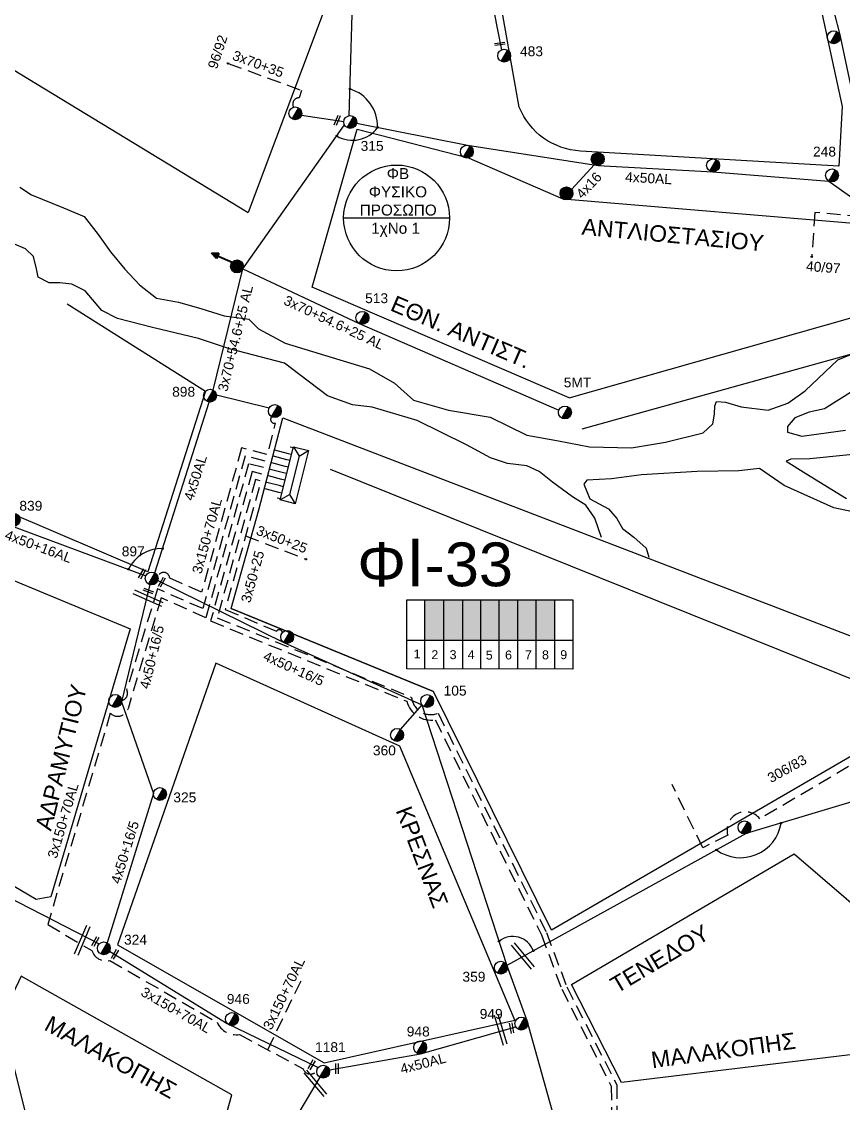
# Model space of a CAD drawing. Header units: millimetres. Extents: x 1421 to 7616, y 908 to 2861.
# Drawn here: x 7255.4 to 7405.4, y 1951.9 to 2149.4 of the extents above; entities that cross this region are included whole.
import ezdxf
from ezdxf.enums import TextEntityAlignment as Align

# ---------------------------------------------------------------- set-up
doc = ezdxf.new("R2010")
doc.units = ezdxf.units.MM
doc.linetypes.add('DASHED', pattern=[19.05, 12.7, -6.35])
for name, color, linetype, lineweight in [('2x13', 7, 'Continuous', 30), ('3x150+70', 7, 'Continuous', 30), ('3x50+25', 7, 'Continuous', 30), ('3x70+35', 7, 'Continuous', 30), ('4x16', 7, 'Continuous', 30), ('4x50+16_5', 7, 'Continuous', 30), ('Άγνωστα', 7, 'Continuous', 30), ('Γυμνά εναέρια ΧΤ (3Φ) 4x50AL', 7, 'Continuous', 30), ('Γυμνά εναέρια ΧΤ και ΦΟΠ (3Φ)   4x50+16AL', 7, 'Continuous', 30), ('Καλώδια ΧΤ   3x150+70AL', 7, 'DASHED', 30), ('Καλώδια ΧΤ   3x150AL+50CU', 7, 'DASHED', 30), ('Συνεστραμμένα ΧΤ   3x70+54.6+25 AL', 7, 'SYN_LINE', 30)]:
    doc.layers.add(name, color=color, linetype=linetype, lineweight=lineweight)
for name, color, linetype in [('Pillar OTE', 7, 'Continuous'), ('TEXT ΚΑΛΩΔΙΩΝ', 7, 'Continuous'), ('ΑΓΝΩΣΤΟ ΕΝΑΕΡΙΟ ΚΑΛΩΔΙΟ', 7, 'Continuous'), ('ΑΓΝΩΣΤΟ ΥΠΟΓΕΙΟ ΚΑΛΩΔΙΟ', 7, 'DASHED'), ('Επίτονοι', 7, 'Continuous'), ('Μηχανική τομή', 7, 'Continuous'), ('Στύλος Ξύλινος', 7, 'Continuous'), ('Στύλος Ξύλινος @ 1', 7, 'Continuous'), ('Στύλος ΦΜ', 7, 'Continuous'), ('Στύλος ΦΜ @ 1', 7, 'Continuous'), ('Συνδέσεις', 7, 'Continuous'), ('Τομή', 7, 'Continuous'), ('Υποσταθμός πόλεως', 7, 'Continuous'), ('Υπόβαθρο ΔΕΗ', 7, 'Continuous')]:
    doc.layers.add(name, color=color, linetype=linetype)
doc.styles.add('arial', font='ARIAL.TTF')
doc.styles.get("Standard").update_dxf_attribs({"font": 'ARIAL.TTF', "height": 1.8})
doc.linetypes.add('PRANES_1r', pattern='A,0.5,[137,SPECLINE.shx,S=1,R=180,X=0,Y=0],0.5', length=1)
doc.linetypes.add('SYN_LINE', pattern='A,0.5,-0.0001,["/\\/\\/\\/",Standard,S=0.1,R=0,X=0,Y=-0.05],-0.25', length=0.7501)

# ---------------------------------------------------------------- blocks, each defined once
blk = doc.blocks.new('ΥΠΑΡΧΩΝ ΤΣΙΜΕΝΤΕΝΙΟΣ ΣΤΥΛΟΣ')
at = {"layer": 'Στύλος ΦΜ'}
blk.add_hatch(color=7, dxfattribs=at).paths.add_polyline_path([(-1.29, -2.28, 0.574793), (2.62, 0, 0.268822), (1.3, 2.27)])
at = {"layer": 'Στύλος ΦΜ', "color": 7}
blk.add_line((-1.29, -2.28), (1.3, 2.27), dxfattribs=at)
blk.add_circle((0, 0), 2.62, dxfattribs=at)
at = {"layer": 'Στύλος ΦΜ', "flags": 4}
for tag, p in [('ΑΡΙΘΜΟΣ', (-4.68, 8.05)), ('ΤΥΠΟΣ', (-4.91, 3.03))]:
    blk.add_attdef(tag, p, '', height=4, dxfattribs=at)
blk = doc.blocks.new('ΥΠΑΡΧΩΝ ΞΥΛΙΝΟΣ ΣΤΥΛΟΣ')
at = {"layer": 'Στύλος Ξύλινος'}
h = blk.add_hatch(color=7, dxfattribs=at)
h.paths.add_polyline_path([(-2.62, 0, 0.270008), (-1.29, -2.28), (1.3, 2.27, 0.576266)])
h.paths.add_polyline_path([(-1.29, -2.28, 0.574793), (2.62, 0, 0.268822), (1.3, 2.27)])
at = {"layer": 'Στύλος Ξύλινος', "color": 7}
blk.add_line((-1.29, -2.28), (1.3, 2.27), dxfattribs=at)
blk.add_circle((0, 0), 2.62, dxfattribs=at)
at = {"layer": 'Στύλος Ξύλινος', "color": 1, "flags": 4}
for tag, p in [('ΑΡΙΘΜΟΣ', (-4.91, 8.6)), ('ΤΥΠΟΣ', (-4.85, 3.39))]:
    blk.add_attdef(tag, p, '', height=4, dxfattribs=at)
blk = doc.blocks.new('ΕΠΙΤΟΝΟΣ')
at = {"layer": 'Επίτονοι', "lineweight": 40, "ltscale": 40}
blk.add_hatch(color=256, dxfattribs=at).paths.add_polyline_path([(-1.13, 6.47), (0, 9.1), (1.13, 6.47)])
for p, q in [((-1.13, 6.47), (0, 9.1)), ((0, 9.1), (1.13, 6.47)), ((1.13, 6.47), (-1.13, 6.47)), ((-1.13, 6.47), (0, 6.47)), ((0, 6.47), (0, 0))]:
    blk.add_line(p, q, dxfattribs=at)
blk = doc.blocks.new('ΥΠΟΣΤΑΘΜΟΣ ΠΟΛΕΩΣ 9 ΑΝΑΧΩΡΗΣΕΩΝ')
at = {"layer": 'Υποσταθμός πόλεως', "ltscale": 40}
for p, q in [((-9.63, -2.82), (-9.63, -4)), ((-7.12, -2.82), (-7.12, -4)), ((-4.84, -2.82), (-4.84, -4)), ((-2.36, -2.82), (-2.36, -4)), ((0.09, -2.82), (0.09, -4)), ((2.55, -2.82), (2.55, -4)), ((5.02, -2.82), (5.02, -4)), ((7.48, -2.82), (7.48, -4)), ((9.61, -2.82), (9.61, -4))]:
    blk.add_line(p, q, dxfattribs=at)
blk.add_lwpolyline([(-10.02, 2.82), (10.02, 2.82), (10.02, -2.82), (-10.02, -2.82)], close=True, dxfattribs=at)
for points in [[(-7.21, 0), (-10.02, 2.82)], [(-10.02, -2.82), (-7.21, 0)], [(-7.21, 0), (7.21, 0)], [(7.21, 0), (10.02, 2.82)], [(10.02, -2.82), (7.21, 0)]]:
    blk.add_lwpolyline(points, dxfattribs=at)
at = {"layer": 'Υποσταθμός πόλεως', "linetype": 'SYN_LINE', "ltscale": 40, "flags": 1}
for tag, p in [('ΜΕΤΑΣΧΗΜΑΤΙΣΜΟΣ', (10.79, 1.71)), ('ΙΣΧΥΣ', (10.77, -1.08)), ('ΑΡΙΘΜΟΣ', (10.89, -3.8))]:
    blk.add_attdef(tag, p, '', height=1.8, dxfattribs=at)
blk = doc.blocks.new('_ΣΥΝΔΕΣΗ')
at = {"layer": 'Συνδέσεις', "linetype": 'SYN_LINE', "ltscale": 40}
blk.add_hatch(color=256, dxfattribs=at).paths.add_polyline_path([(0.5, -0.01, 1), (-0.5, -0.01, 1)])
at = {"layer": 'Συνδέσεις'}
blk.add_circle((0, -0.01), 0.5, dxfattribs=at)
blk = doc.blocks.new('ΤΟΜΗ')
at = {"layer": 'Τομή', "ltscale": 40}
for p, q in [((11.33, -0.65), (-11.4, -0.65)), ((11.33, -3.42), (-11.4, -3.42))]:
    blk.add_line(p, q, dxfattribs=at)
blk = doc.blocks.new('ΜΗΧΑΝΙΚΗ ΤΟΜΗ')
at = {"layer": 'Μηχανική τομή', "ltscale": 40}
for p, q in [((-3.79, 1.21), (3.79, 1.21)), ((3.79, -0.34), (-3.79, -0.34))]:
    blk.add_line(p, q, dxfattribs=at)

msp = doc.modelspace()

# ---------------------------------------------------------------- hatches: boundary and pattern name
at = {"layer": 'Καλώδια ΧΤ   3x150AL+50CU', "linetype": 'DASHED', "lineweight": -3, "ltscale": 0.2}
h = msp.add_hatch(color=133, dxfattribs=at)
h.dxf.hatch_style = 1
h.paths.add_polyline_path([(7332.46, 2043.88), (7329.02, 2043.88), (7329.02, 2036.52), (7332.46, 2036.52)])
h = msp.add_hatch(color=2, dxfattribs=at)
h.dxf.hatch_style = 1
h.paths.add_polyline_path([(7332.46, 2036.52), (7335.9, 2036.51), (7335.9, 2043.88), (7332.46, 2043.88)])
h = msp.add_hatch(color=30, dxfattribs=at)
h.dxf.hatch_style = 1
h.paths.add_polyline_path([(7339.2, 2043.88), (7335.9, 2043.88), (7335.9, 2036.51), (7339.2, 2036.51)])
h = msp.add_hatch(color=173, dxfattribs=at)
h.dxf.hatch_style = 1
h.paths.add_polyline_path([(7339.2, 2036.51), (7342.58, 2036.51), (7342.58, 2043.88), (7339.2, 2043.88)])
h = msp.add_hatch(color=6, dxfattribs=at)
h.dxf.hatch_style = 1
h.paths.add_polyline_path([(7342.58, 2036.51), (7345.98, 2036.5), (7345.98, 2043.88), (7342.58, 2043.88)])
h = msp.add_hatch(color=5, dxfattribs=at)
h.dxf.hatch_style = 1
h.paths.add_polyline_path([(7349.32, 2036.5), (7349.32, 2043.88), (7345.98, 2043.88), (7345.98, 2036.5)])
h = msp.add_hatch(color=27, dxfattribs=at)
h.dxf.hatch_style = 1
h.paths.add_polyline_path([(7352.7, 2043.88), (7349.32, 2043.88), (7349.32, 2036.5), (7352.7, 2036.5)])

# ---------------------------------------------------------------- linework, layer by layer
at = {"lineweight": -3, "ltscale": 0.2}
msp.add_line((7314.18, 2113.59), (7333.51, 2113.59), dxfattribs=at)
msp.add_circle((7323.84, 2113.59), 9.67, dxfattribs=at)
at = {"layer": '2x13', "color": 133, "lineweight": -3, "ltscale": 0.1}
msp.add_lwpolyline([(7338.92, 2164.86), (7342.99, 2144.29)], dxfattribs=at)
at = {"layer": '3x150+70', "color": 27, "linetype": 'DASHED', "lineweight": -3, "ltscale": 0.2}
msp.add_lwpolyline([(7379.76, 1998.59), (7374.12, 2010.13)], dxfattribs=at)
at = {"layer": '3x50+25', "color": 6, "linetype": 'DASHED', "lineweight": -3, "ltscale": 0.2}
msp.add_lwpolyline([(7302.31, 2063.47), (7298.73, 2064.4), (7292.55, 2042.11), (7301.92, 2038.12, -0.777636), (7302.97, 2037.88, 3.870611)], format="xyb", dxfattribs=at)
msp.add_lwpolyline([(7296.28, 2055.56), (7307.27, 2051.29)], dxfattribs=at)
at = {"layer": '3x70+35', "color": 133, "linetype": 'DASHED', "lineweight": -3, "ltscale": 0.2}
msp.add_lwpolyline([(7293.08, 2141.82), (7306.49, 2136.89), (7306.05, 2135.53, 0.582978), (7305.03, 2133.82, -1.980259)], format="xyb", dxfattribs=at)
at = {"layer": '4x16', "color": 133, "lineweight": -3, "ltscale": 0.1}
msp.add_lwpolyline([(7359.98, 2123.33), (7355.76, 2118.81)], dxfattribs=at)
at = {"layer": '4x50+16_5', "color": 30, "lineweight": -3, "ltscale": 0.1}
for points in [[(7278.8, 2046.64), (7273.64, 2025.26), (7279.46, 2008.5), (7270.98, 1981.26)], [(7271.44, 1979.71), (7292.93, 1966.5), (7309.52, 1958.47)]]:
    msp.add_lwpolyline(points, dxfattribs=at)
at = {"layer": '4x50+16_5', "color": 6, "lineweight": -3, "ltscale": 0.1}
msp.add_lwpolyline([(7280.24, 2047.42), (7303.27, 2036.07), (7328.46, 2024.72), (7343.97, 1977.12), (7347.64, 1967.04), (7354.11, 1943.78)], dxfattribs=at)
at = {"layer": 'Pillar OTE', "lineweight": -3, "ltscale": 40}
for points in [[(7325.69, 2031.24), (7325.69, 2043.88), (7356.02, 2043.88), (7356.02, 2031.21), (7325.69, 2031.24)], [(7329.02, 2031.24), (7329.02, 2043.88)], [(7332.46, 2031.24), (7332.46, 2043.88)], [(7335.9, 2031.23), (7335.9, 2043.88)], [(7339.2, 2031.23), (7339.2, 2043.88)], [(7342.58, 2031.23), (7342.58, 2043.88)], [(7345.98, 2031.22), (7345.98, 2043.88)], [(7349.32, 2031.22), (7349.32, 2043.88)], [(7352.7, 2031.22), (7352.7, 2043.88)], [(7325.69, 2036.52), (7356.02, 2036.49)]]:
    msp.add_lwpolyline(points, dxfattribs=at)
at = {"layer": 'ΑΓΝΩΣΤΟ ΕΝΑΕΡΙΟ ΚΑΛΩΔΙΟ', "color": 151, "lineweight": -3, "ltscale": 0.1}
for points in [[(7400.61, 2163.18), (7404.73, 2147.03), (7411.66, 2114.57)], [(7417.12, 2010.03), (7387.63, 2001.18), (7343.97, 1977.12)]]:
    msp.add_lwpolyline(points, dxfattribs=at)
at = {"layer": 'ΑΓΝΩΣΤΟ ΕΝΑΕΡΙΟ ΚΑΛΩΔΙΟ', "color": 133, "lineweight": -3, "ltscale": 0.1}
msp.add_lwpolyline([(7290.94, 2081.31), (7300.58, 2078.93)], dxfattribs=at)
at = {"layer": 'ΑΓΝΩΣΤΟ ΕΝΑΕΡΙΟ ΚΑΛΩΔΙΟ', "color": 27, "lineweight": -3, "ltscale": 0.1}
msp.add_lwpolyline([(7328.46, 2024.72), (7324.51, 2020.22)], dxfattribs=at)
at = {"layer": 'ΑΓΝΩΣΤΟ ΥΠΟΓΕΙΟ ΚΑΛΩΔΙΟ', "color": 173, "lineweight": -3, "ltscale": 0.2}
msp.add_lwpolyline([(7420.12, 2113.7), (7415.43, 2114.02, -0.750532), (7408.68, 2113.78), (7400.21, 2114.61), (7399.62, 2106.51)], format="xyb", dxfattribs=at)
at = {"layer": 'Γυμνά εναέρια ΧΤ (3Φ) 4x50AL', "color": 133, "lineweight": -3, "ltscale": 0.1}
msp.add_lwpolyline([(7316.52, 2130.9), (7336.75, 2126.86), (7360.64, 2123.18), (7381.59, 2122.02), (7402.75, 2120.34), (7411.15, 2114.36)], dxfattribs=at)
at = {"layer": 'Γυμνά εναέρια ΧΤ (3Φ) 4x50AL', "color": 173, "lineweight": -3, "ltscale": 0.1}
msp.add_lwpolyline([(7279.7, 2048.79), (7289.6, 2079.97)], dxfattribs=at)
at = {"layer": 'Γυμνά εναέρια ΧΤ (3Φ) 4x50AL', "color": 30, "lineweight": -3, "ltscale": 0.1}
msp.add_lwpolyline([(7311.56, 1958.03), (7328.22, 1960.96), (7345.58, 1965.91)], dxfattribs=at)
at = {"layer": 'Γυμνά εναέρια ΧΤ και ΦΟΠ (3Φ)   4x50+16AL', "color": 133, "lineweight": -3, "ltscale": 0.1}
msp.add_lwpolyline([(7306.46, 2132.34), (7314.19, 2131.23)], dxfattribs=at)
at = {"layer": 'Γυμνά εναέρια ΧΤ και ΦΟΠ (3Φ)   4x50+16AL', "color": 173, "lineweight": -3, "ltscale": 0.1}
msp.add_lwpolyline([(7224.97, 2060.43), (7253.33, 2057.46), (7278.05, 2048.27)], dxfattribs=at)
at = {"layer": 'Γυμνά εναέρια ΧΤ και ΦΟΠ (3Φ)   4x50+16AL', "color": 151, "lineweight": -3, "ltscale": 0.1}
msp.add_lwpolyline([(7215.82, 2012.13), (7244.28, 1994.01), (7269.53, 1981.05)], dxfattribs=at)
at = {"layer": 'Καλώδια ΧΤ   3x150+70AL', "color": 133, "lineweight": -3, "ltscale": 0.2}
msp.add_lwpolyline([(7304.09, 2070.55), (7300.58, 2071.46), (7301.74, 2076.12, -0.742435), (7301.01, 2077.3)], format="xyb", dxfattribs=at)
at = {"layer": 'Καλώδια ΧΤ   3x150+70AL', "color": 30, "lineweight": -3, "ltscale": 0.2}
msp.add_lwpolyline([(7303.51, 2068.24), (7296.18, 2070.15), (7288.44, 2042.28), (7280.18, 2045.86), (7274.55, 2027.43, -0.51431), (7273.65, 2025.51, -7.586281)], format="xyb", dxfattribs=at)
at = {"layer": 'Καλώδια ΧΤ   3x150+70AL', "color": 173, "lineweight": -3, "ltscale": 0.2}
msp.add_lwpolyline([(7303.81, 2069.44), (7295.54, 2071.6), (7288.23, 2045.24), (7282.41, 2047.86, 0.825495), (7280.24, 2048.1, -23.135344)], format="xyb", dxfattribs=at)
at = {"layer": 'Καλώδια ΧΤ   3x150+70AL', "color": 2, "lineweight": -3, "ltscale": 0.2}
msp.add_lwpolyline([(7303.21, 2067.05), (7296.82, 2068.72), (7289.01, 2040.58), (7280.88, 2044.23), (7274.8, 2023.98, -0.569903), (7271.57, 2023.18), (7260.14, 1984.6), (7268.2, 1979.82, 0.38534), (7271.47, 1978.01), (7291.07, 1966.73, 0.340651), (7295.16, 1964.51), (7306.76, 1958.24, 0.604324), (7309.26, 1957.86, 6.690849)], format="xyb", dxfattribs=at)
at = {"layer": 'Καλώδια ΧΤ   3x150+70AL', "color": 5, "lineweight": -3, "ltscale": 0.2}
msp.add_lwpolyline([(7302.91, 2065.86), (7297.46, 2067.28), (7289.89, 2040.01), (7325.69, 2025.34, 0.39314), (7330.89, 2021.98), (7350.27, 1982.73), (7353.98, 1972.78), (7363.03, 1955.05), (7363.08, 1944.13), (7357.23, 1943.37, 0.510343), (7355.49, 1943.64)], format="xyb", dxfattribs=at)
at = {"layer": 'Καλώδια ΧΤ   3x150+70AL', "color": 27, "lineweight": -3, "ltscale": 0.2}
msp.add_lwpolyline([(7302.61, 2064.66), (7298.09, 2065.84), (7291.09, 2040.6), (7326.57, 2026.06, 0.495827), (7331.42, 2023.17), (7351.19, 1983.13), (7354.9, 1973.18), (7364.03, 1955.3), (7364.08, 1944.14), (7381.24, 1946.15), (7383.75, 1941.78, -0.833587), (7384.18, 1940.52)], format="xyb", dxfattribs=at)
at = {"layer": 'Καλώδια ΧΤ   3x150+70AL', "color": 2, "lineweight": -3, "ltscale": 0.2}
msp.add_lwpolyline([(7300.3, 1961.73), (7306.47, 1974.46)], dxfattribs=at)
at = {"layer": 'Καλώδια ΧΤ   3x150AL+50CU', "color": 27, "lineweight": -3, "ltscale": 0.2}
msp.add_lwpolyline([(7435.54, 1995.32, -0.603485), (7434.56, 1995.82), (7420.35, 1992.58), (7417.72, 2007.51, -0.003839), (7416.85, 2012.69), (7416.21, 2019.24), (7390.15, 2003.87, 0.819622), (7384.28, 2000.91), (7379.76, 1998.59)], format="xyb", dxfattribs=at)
at = {"layer": 'Συνεστραμμένα ΧΤ   3x70+54.6+25 AL', "color": 133, "linetype": 'SYN_LINE', "lineweight": -3, "ltscale": 15}
for points in [[(7315.16, 2132.27), (7315.98, 2159.05), (7322.41, 2178.48)], [(7290.36, 2082.16), (7295.79, 2104.29), (7314.32, 2130.58)], [(7295.79, 2104.29), (7317.01, 2094.34), (7353.48, 2078.52)]]:
    msp.add_lwpolyline(points, dxfattribs=at)
at = {"layer": 'Συνεστραμμένα ΧΤ   3x70+54.6+25 AL', "color": 2, "lineweight": -3, "ltscale": 15}
msp.add_lwpolyline([(7309.85, 1956.69), (7303.3, 1945.73), (7298.73, 1931.7), (7294.76, 1917.44)], dxfattribs=at)
at = {"layer": 'Υπόβαθρο ΔΕΗ', "lineweight": -3, "ltscale": 0.1}
for points in [[(7326.66, 2194.35), (7299.15, 2204.02), (7289.14, 2177.51), (7271.18, 2183.93), (7215.53, 2204.64), (7168.79, 2221.33), (7153.21, 2177.31), (7166.61, 2171.48), (7200.25, 2173.35), (7296.75, 2114.57)], [(7326.66, 2194.35), (7296.75, 2114.57)], [(7355.33, 2080.77), (7308.4, 2100.97), (7316.64, 2129.82), (7336.74, 2124.61)], [(7355.33, 2080.77), (7411.09, 2096.55), (7410.91, 2112.3), (7354.26, 2117.04), (7336.74, 2124.61)], [(7263.69, 2097.94), (7288.92, 2081.98), (7278.42, 2049), (7226.71, 2071.07)], [(7298.7, 2060.28), (7303.08, 2077.08), (7414.92, 2034.15), (7412.35, 2090.22), (7357.66, 2075.02)], [(7311.73, 2067.7), (7415.66, 2025.93), (7415.66, 2020.45), (7352.09, 1983.57), (7330.58, 2027.12), (7293.63, 2042.26), (7298.7, 2060.28)], [(7293.63, 2042.26), (7330.58, 2027.12)]]:
    msp.add_lwpolyline(points, dxfattribs=at)
msp.add_lwpolyline([(7404.55, 2123.04), (7357.41, 2125.8, -0.289115), (7346.23, 2133.8), (7342.27, 2156.15), (7398.79, 2163.4), (7405.19, 2133.93), (7404.55, 2123.04)], format="xyb", dxfattribs=at)
at = {"layer": 'Υπόβαθρο ΔΕΗ', "linetype": 'PRANES_1r', "lineweight": -3, "ltscale": 0.5}
for points in [[(7255.08, 2119.19), (7257.2, 2117.83), (7263.05, 2115.46), (7266.78, 2113.85), (7269.36, 2110.6), (7271.62, 2107.4), (7274.2, 2104.25), (7276.87, 2101.36), (7280.03, 2098.95), (7284, 2098.22), (7288.1, 2097.07), (7292.36, 2095.7), (7296.88, 2095.12), (7298.61, 2093.34), (7303.49, 2090.71), (7312.06, 2088.09), (7318.87, 2086.07), (7323.44, 2083.45), (7326.91, 2080.35), (7333.32, 2078.51), (7340.93, 2077.25), (7347.61, 2073.95), (7353.41, 2072.93), (7359.03, 2071.78), (7366.75, 2071.62), (7372.95, 2072.67), (7379.78, 2074.34), (7381.56, 2075.99), (7381.89, 2077.77), (7381.96, 2079.29), (7382.22, 2080.08), (7383.88, 2079.95), (7386.72, 2079.09), (7391.68, 2078.5), (7395.25, 2079.75), (7398.45, 2082.01), (7404.36, 2087.66), (7409.86, 2089.96)], [(7361.22, 2055.27), (7360.05, 2058.78), (7358.41, 2061.15), (7355.94, 2062.69), (7352.28, 2065.36), (7349.84, 2067.28), (7347.63, 2068.36), (7344.06, 2068.75), (7340.99, 2069.79), (7336.61, 2072.18), (7327.62, 2076.59), (7319.35, 2079.04), (7315.8, 2079.49), (7311.24, 2081.14), (7306.19, 2084.94), (7303.38, 2087.09), (7293.31, 2089.72), (7287.64, 2091.6), (7279.26, 2093.62), (7272.9, 2095.26), (7270, 2096.7), (7266.98, 2100.29), (7264.55, 2101.5), (7262.38, 2101.77), (7260.38, 2101.72), (7258.38, 2102.77), (7258.1, 2104.33), (7257.55, 2106.55), (7256.1, 2107.94), (7253.65, 2109)], [(7407.16, 2082.03), (7401.93, 2078.77), (7399.13, 2078.12), (7396.52, 2077.09), (7395.22, 2075.51), (7395.22, 2074.48), (7397.83, 2073.74), (7405.76, 2074.86)], [(7412.53, 2070.98), (7399.3, 2069.63), (7395.83, 2069.57), (7394.93, 2069.19), (7398.53, 2066.94), (7405.98, 2062.38)], [(7406.81, 2060.01), (7403.66, 2060.65), (7394.61, 2064.76), (7390.11, 2067.84), (7386.3, 2067.45), (7378.72, 2067.32), (7368.57, 2066.68), (7363.05, 2065.98), (7358.55, 2065.72), (7358.04, 2065.01), (7359.13, 2062.32), (7362.53, 2060.46), (7364.07, 2058.73), (7365.1, 2056.91), (7367.15, 2055.3), (7369.4, 2053.31), (7369.9, 2051.66)]]:
    msp.add_lwpolyline(points, dxfattribs=at)
at = {"layer": 'Υπόβαθρο ΔΕΗ', "lineweight": -3, "ltscale": 0.1}
for points in [[(7216.33, 2013.74), (7224.73, 2059.54), (7275.2, 2038.55), (7260.73, 1989.65), (7258.04, 1989.16)], [(7272.86, 1980.89), (7310.63, 1959.34), (7345.45, 1967.15), (7324.45, 2017.16), (7290.82, 2032.32)], [(7355.79, 1973.63), (7396.44, 1997.5), (7424.46, 1973.42), (7421.22, 1962.53), (7364.92, 1955.75)], [(7261.62, 1927.96), (7284.6, 1920.89), (7293.76, 1953.46), (7255.32, 1975.16), (7251.7, 1967.53)]]:
    msp.add_lwpolyline(points, close=True, dxfattribs=at)
at = {"layer": 'Υπόβαθρο ΔΕΗ', "lineweight": -3}
for centre, radius, start, end in [((7313.23, 2130.32), 7.14, 358.4954, 73.0753), ((7315.77, 2133.44), 5.66, 239.4579, 324.2802), ((7280.92, 2046.51), 6.72, 88.4553, 154.0456), ((7386.63, 2004.29), 7.5, 234.1491, 350.897), ((7345.05, 1978.39), 4.01, 20.4535, 128.8076)]:
    msp.add_arc(centre, radius, start, end, dxfattribs=at)

# ---------------------------------------------------------------- block references
at = {"layer": 'Επίτονοι', "lineweight": -3, "xscale": 0.449999999999818, "yscale": 0.449999999999818, "zscale": 0.449999999999818, "rotation": 66.85225747280171}
msp.add_blockref('ΕΠΙΤΟΝΟΣ', (7293.83, 2105.53), dxfattribs=at)
at = {"layer": 'Μηχανική τομή', "lineweight": -3, "xscale": 0.2499999999999677, "yscale": 0.2499999999999677, "zscale": 0.2499999999999677}
for p, rotation in [((7342.71, 2145.28), 7.521594297298432), ((7313.08, 2131.39), 68.71081354238281), ((7277.28, 2048.64), 240.552331582319), ((7280.88, 2047.17), 240.552331582319), ((7278.55, 2045.6), 159.2248074232864), ((7268.74, 1981.52), 240.552331582319), ((7272.31, 1979.22), 240.552331582319), ((7344.72, 1965.66), 279.9636981684983), ((7308.21, 1959.05), 240.552331582319), ((7312.85, 1958.25), 269.9718831116355)]:
    msp.add_blockref('ΜΗΧΑΝΙΚΗ ΤΟΜΗ', p, dxfattribs=dict(at, rotation=rotation))
at = {"layer": 'Στύλος Ξύλινος @ 1', "lineweight": -3, "ltscale": 40, "xscale": 0.4499999999998181, "yscale": 0.4499999999998181, "zscale": 0.4499999999998181}
for p in [(7360.56, 2124.35), (7354.85, 2118.07), (7294.7, 2104.74)]:
    msp.add_blockref('ΥΠΑΡΧΩΝ ΞΥΛΙΝΟΣ ΣΤΥΛΟΣ', p, dxfattribs=at)
at = {"layer": 'Στύλος ΦΜ @ 1', "lineweight": -3, "ltscale": 40, "xscale": 0.4499999999998181, "yscale": 0.4499999999998181, "zscale": 0.4499999999998181}
for p in [(7403.64, 2146.59), (7305.34, 2132.69), (7336.66, 2125.69), (7381.62, 2123.2), (7301.6, 2078.33), (7303.85, 2037.1), (7272.47, 2025.41), (7387.35, 2002.32)]:
    msp.add_blockref('ΥΠΑΡΧΩΝ ΤΣΙΜΕΝΤΕΝΙΟΣ ΣΤΥΛΟΣ', p, dxfattribs=at)
at = {"layer": 'Στύλος ΦΜ @ 1', "lineweight": -3, "ltscale": 40}
ref = msp.add_blockref('ΥΠΑΡΧΩΝ ΤΣΙΜΕΝΤΕΝΙΟΣ ΣΤΥΛΟΣ', (7343.48, 2143.22), dxfattribs=dict(at, xscale=0.4499999999998181, yscale=0.4499999999998181, zscale=0.4499999999998181))
ref.add_attrib('ΑΡΙΘΜΟΣ', '483', (7346.37, 2143.13), dxfattribs={"layer": 'Στύλος ΦΜ', "height": 1.8, "flags": 4})
ref = msp.add_blockref('ΥΠΑΡΧΩΝ ΤΣΙΜΕΝΤΕΝΙΟΣ ΣΤΥΛΟΣ', (7315.37, 2131.11), dxfattribs=dict(at, xscale=0.4499999999998181, yscale=0.4499999999998181, zscale=0.4499999999998181))
ref.add_attrib('ΑΡΙΘΜΟΣ', '315', (7317.27, 2125.85), dxfattribs={"layer": 'Στύλος ΦΜ', "height": 1.8, "flags": 4})
ref = msp.add_blockref('ΥΠΑΡΧΩΝ ΤΣΙΜΕΝΤΕΝΙΟΣ ΣΤΥΛΟΣ', (7403.33, 2121.36), dxfattribs=dict(at, xscale=0.4499999999998181, yscale=0.4499999999998181, zscale=0.4499999999998181))
ref.add_attrib('ΑΡΙΘΜΟΣ', '248', (7399.86, 2124.81), dxfattribs={"layer": 'Στύλος ΦΜ', "height": 1.8, "flags": 4})
ref = msp.add_blockref('ΥΠΑΡΧΩΝ ΤΣΙΜΕΝΤΕΝΙΟΣ ΣΤΥΛΟΣ', (7317.59, 2095.36), dxfattribs=dict(at, xscale=0.4499999999998181, yscale=0.4499999999998181, zscale=0.4499999999998181))
ref.add_attrib('ΑΡΙΘΜΟΣ', '513', (7318.09, 2098.04), dxfattribs={"layer": 'Στύλος ΦΜ', "height": 1.8, "flags": 4})
ref = msp.add_blockref('ΥΠΑΡΧΩΝ ΤΣΙΜΕΝΤΕΝΙΟΣ ΣΤΥΛΟΣ', (7354.57, 2078.08), dxfattribs=dict(at, xscale=0.4499999999998181, yscale=0.4499999999998181, zscale=0.4499999999998181))
ref.add_attrib('ΑΡΙΘΜΟΣ', '5MT', (7354.35, 2082.66), dxfattribs={"layer": 'Στύλος ΦΜ', "height": 1.8, "flags": 4})
ref = msp.add_blockref('ΥΠΑΡΧΩΝ ΤΣΙΜΕΝΤΕΝΙΟΣ ΣΤΥΛΟΣ', (7289.77, 2081.14), dxfattribs=dict(at, xscale=0.4499999999998181, yscale=0.4499999999998181, zscale=0.4499999999998181))
ref.add_attrib('ΑΡΙΘΜΟΣ', '898', (7282.86, 2080.96), dxfattribs={"layer": 'Στύλος ΦΜ', "height": 1.8, "flags": 4})
ref = msp.add_blockref('ΥΠΑΡΧΩΝ ΤΣΙΜΕΝΤΕΝΙΟΣ ΣΤΥΛΟΣ', (7253.91, 2058.49), dxfattribs=dict(at, xscale=0.4499999999998181, yscale=0.4499999999998181, zscale=0.4499999999998181))
ref.add_attrib('ΑΡΙΘΜΟΣ', '839', (7254.97, 2060.14), dxfattribs={"layer": 'Στύλος ΦΜ', "height": 1.8, "flags": 4})
ref = msp.add_blockref('ΥΠΑΡΧΩΝ ΤΣΙΜΕΝΤΕΝΙΟΣ ΣΤΥΛΟΣ', (7279.11, 2047.77), dxfattribs=dict(at, xscale=0.4499999999998181, yscale=0.4499999999998181, zscale=0.4499999999998181))
ref.add_attrib('ΑΡΙΘΜΟΣ', '897', (7273.66, 2051.82), dxfattribs={"layer": 'Στύλος ΦΜ', "height": 1.8, "flags": 4})
ref = msp.add_blockref('ΥΠΑΡΧΩΝ ΤΣΙΜΕΝΤΕΝΙΟΣ ΣΤΥΛΟΣ', (7329.42, 2025.4), dxfattribs=dict(at, xscale=0.4499999999998181, yscale=0.4499999999998181, zscale=0.4499999999998181))
ref.add_attrib('ΑΡΙΘΜΟΣ', '105', (7332.42, 2026.39), dxfattribs={"layer": 'Στύλος ΦΜ', "height": 1.8, "flags": 4})
ref = msp.add_blockref('ΥΠΑΡΧΩΝ ΤΣΙΜΕΝΤΕΝΙΟΣ ΣΤΥΛΟΣ', (7323.92, 2019.2), dxfattribs=dict(at, xscale=0.4499999999998181, yscale=0.4499999999998181, zscale=0.4499999999998181))
ref.add_attrib('ΤΥΠΟΣ', '360', (7319.51, 2015.47), dxfattribs={"layer": 'Στύλος ΦΜ', "height": 1.8, "flags": 4})
ref = msp.add_blockref('ΥΠΑΡΧΩΝ ΤΣΙΜΕΝΤΕΝΙΟΣ ΣΤΥΛΟΣ', (7280.63, 2008.41), dxfattribs=dict(at, xscale=0.4499999999998181, yscale=0.4499999999998181, zscale=0.4499999999998181))
ref.add_attrib('ΑΡΙΘΜΟΣ', '325', (7283.08, 2006.9), dxfattribs={"layer": 'Στύλος ΦΜ', "height": 1.8, "flags": 4})
ref = msp.add_blockref('ΥΠΑΡΧΩΝ ΤΣΙΜΕΝΤΕΝΙΟΣ ΣΤΥΛΟΣ', (7270.39, 1980.24), dxfattribs=dict(at, xscale=0.4499999999998181, yscale=0.4499999999998181, zscale=0.4499999999998181))
ref.add_attrib('ΑΡΙΘΜΟΣ', '324', (7274.08, 1980.92), dxfattribs={"layer": 'Στύλος ΦΜ', "height": 1.8, "flags": 4})
ref = msp.add_blockref('ΥΠΑΡΧΩΝ ΤΣΙΜΕΝΤΕΝΙΟΣ ΣΤΥΛΟΣ', (7342.86, 1976.71), dxfattribs=dict(at, xscale=0.4499999999998181, yscale=0.4499999999998181, zscale=0.4499999999998181))
ref.add_attrib('ΑΡΙΘΜΟΣ', '359', (7335.86, 1974.15), dxfattribs={"layer": 'Στύλος ΦΜ', "height": 1.8, "flags": 4})
ref = msp.add_blockref('ΥΠΑΡΧΩΝ ΤΣΙΜΕΝΤΕΝΙΟΣ ΣΤΥΛΟΣ', (7293.77, 1967.32), dxfattribs=dict(at, xscale=0.4499999999998181, yscale=0.4499999999998181, zscale=0.4499999999998181))
ref.add_attrib('ΑΡΙΘΜΟΣ', '946', (7292.84, 1970.1), dxfattribs={"layer": 'Στύλος ΦΜ', "height": 1.8, "flags": 4})
ref = msp.add_blockref('ΥΠΑΡΧΩΝ ΤΣΙΜΕΝΤΕΝΙΟΣ ΣΤΥΛΟΣ', (7346.6, 1966.5), dxfattribs=dict(at, xscale=0.4499999999998181, yscale=0.4499999999998181, zscale=0.4499999999998181))
ref.add_attrib('ΑΡΙΘΜΟΣ', '949', (7339.01, 1967.37), dxfattribs={"layer": 'Στύλος ΦΜ', "height": 1.8, "flags": 4})
ref = msp.add_blockref('ΥΠΑΡΧΩΝ ΤΣΙΜΕΝΤΕΝΙΟΣ ΣΤΥΛΟΣ', (7328.14, 1962.14), dxfattribs=dict(at, xscale=0.4499999999998181, yscale=0.4499999999998181, zscale=0.4499999999998181))
ref.add_attrib('ΑΡΙΘΜΟΣ', '948', (7325.69, 1964.15), dxfattribs={"layer": 'Στύλος ΦΜ', "height": 1.8, "flags": 4})
ref = msp.add_blockref('ΥΠΑΡΧΩΝ ΤΣΙΜΕΝΤΕΝΙΟΣ ΣΤΥΛΟΣ', (7310.43, 1957.72), dxfattribs=dict(at, xscale=0.4499999999998181, yscale=0.4499999999998181, zscale=0.4499999999998181))
ref.add_attrib('ΑΡΙΘΜΟΣ', '1181', (7308.95, 1961.3), dxfattribs={"layer": 'Στύλος ΦΜ', "height": 1.8, "flags": 4})
at = {"layer": 'Συνδέσεις', "lineweight": -3, "xscale": 0.25, "yscale": 0.25, "zscale": 0.25}
for p in [(7293.08, 2141.82), (7399.62, 2106.51), (7307.27, 2051.29)]:
    msp.add_blockref('_ΣΥΝΔΕΣΗ', p, dxfattribs=at)
at = {"layer": 'Συνδέσεις', "lineweight": -3, "xscale": 0.25, "yscale": 0.25, "zscale": 0.25, "rotation": 46.2675982787486}
for p in [(7315.31, 2137.16), (7320.37, 2130.14), (7312.9, 2128.57), (7281.11, 2053.23), (7274.88, 2049.45), (7394.03, 2003.1), (7382.23, 1998.21), (7342.53, 1981.52), (7348.81, 1979.79)]:
    msp.add_blockref('_ΣΥΝΔΕΣΗ', p, dxfattribs=at)
at = {"layer": 'Τομή', "lineweight": -3}
for p, xscale, yscale, zscale, rotation in [((7278.22, 2043.74), 0.25, 0.25, 0.25, 156.1860623015859), ((7265.96, 1981.88), 0.25, 0.25, 0.25, 66.97701027254077), ((7346.47, 1978.51), 0.25, 0.25, 0.25, 129.8309062209225), ((7342.31, 1965.27), 0.2500000000000001, 0.2500000000000001, 0.2500000000000001, 106.6462911450078), ((7308.57, 1955.25), 0.25, 0.25, 0.25, 129.8309062209225)]:
    msp.add_blockref('ΤΟΜΗ', p, dxfattribs=dict(at, xscale=xscale, yscale=yscale, zscale=zscale, rotation=rotation))
at = {"layer": 'Υποσταθμός πόλεως', "lineweight": -3, "xscale": 0.4999999999999995, "yscale": 0.4999999999999995, "zscale": 0.4999999999999995, "rotation": 255.8480281784354}
msp.add_blockref('ΥΠΟΣΤΑΘΜΟΣ ΠΟΛΕΩΣ 9 ΑΝΑΧΩΡΗΣΕΩΝ', (7305.16, 2066.61), dxfattribs=at)

# ---------------------------------------------------------------- texts
at = {"lineweight": -3, "ltscale": 40, "char_height": 3, "width": 36.4854, "attachment_point": 1, "style": 'arial'}
for s, insert, rotation in [('ΑΝΤΛΙΟΣΤΑΣΙΟΥ', (7357.8, 2113.54), 354.7126), ('ΕΘΝ. ΑΝΤΙΣΤ.', (7323.67, 2099.54), 336.6953), ('ΑΔΡΑΜΥΤΙΟΥ', (7257.83, 2002.25), 75.9636), ('ΚΡΕΣΝΑΣ', (7326.43, 2006.5), 290.9314), ('ΤΕΝΕΔΟΥ', (7362.51, 1974.5), 30.7114), ('ΜΑΛΑΚΟΠΗΣ', (7260.73, 1968.09), 331.2073), ('ΜΑΛΑΚΟΠΗΣ', (7370.12, 1961.3), 7.8219)]:
    msp.add_mtext(s, dxfattribs=dict(at, insert=insert, rotation=rotation))
at = {"lineweight": -3, "ltscale": 30, "char_height": 1.63, "width": 11.2573, "attachment_point": 1}
for s, insert in [('1', (7326.94, 2034.8)), ('2', (7330.18, 2034.67)), ('3', (7333.51, 2034.67)), ('4', (7336.81, 2034.67)), ('5', (7340.11, 2034.59)), ('6', (7343.63, 2034.62)), ('7', (7347.26, 2034.62)), ('8', (7350.38, 2034.64)), ('9', (7353.71, 2034.67))]:
    msp.add_mtext(s, dxfattribs=dict(at, insert=insert))
at = {"layer": 'TEXT ΚΑΛΩΔΙΩΝ', "lineweight": -3, "ltscale": 0.1, "style": 'arial'}
for s, rotation, p in [('3x70+35', 339.8342, (7298.57, 2141.72)), ('4x16', 46.986, (7358.93, 2119.56)), (' 4x50AL', 356.842, (7369.49, 2120.89)), ('3x70+54.6+25 AL', 76.2096, (7294.4, 2091.62)), (' 3x70+54.6+25 AL', 334.8589, (7312.1, 2094.65)), ('4x50AL', 72.3785, (7287.1, 2066.16)), ('3x150+70AL', 74.4949, (7289.22, 2055.56)), ('4x50+16AL', 339.596, (7258.46, 2053.63)), ('3x50+25', 338.7832, (7302.9, 2054.92)), ('3x50+25', 74.4949, (7297.54, 2048.11)), ('4x50+16/5', 76.4378, (7279.15, 2033.42)), ('4x50+16/5', 335.744, (7305.07, 2031.34)), (' 3x150+70AL', 73.5017, (7262.84, 2003.24)), ('4x50+16/5', 72.7088, (7274.23, 1997.78)), ('3x150+70AL', 64.1271, (7303.27, 1971.97)), (' 3x150+70AL', 330.0803, (7283.27, 1969.14)), ('4x50AL', 14.5143, (7328.67, 1959.22))]:
    msp.add_text(s, height=1.8, rotation=rotation, dxfattribs=at).set_placement(p, align=Align.MIDDLE_CENTER)
at = {"layer": 'Άγνωστα', "color": 7, "lineweight": -3, "char_height": 1.8, "attachment_point": 1}
for s, heights, insert, rotation in [('96/92', [1.99], (7289.31, 2141.22), 71.5629), ('40/97', [1.11], (7398.67, 2105.72), 355.8064), ('306/83', [1.11], (7391.31, 2011.96), 29.1291)]:
    msp.add_mtext_dynamic_manual_height_columns(s, width=1.8, gutter_width=2.31, heights=heights, dxfattribs=dict(at, insert=insert, rotation=rotation))
at = {"layer": 'Υπόβαθρο ΔΕΗ', "lineweight": -3, "char_height": 2, "attachment_point": 1}
for s, heights, insert in [('{\\W8.64836; }ΦΒ \\P{\\W4.42067; }ΦΥΣΙΚΟ \\P{\\W2.28183; }ΠΡΟΣΩΠΟ', [9.11], (7315.33, 2122.7)), ('{\\W5.64925; }1χΝο 1\\P{\\W5.7564; }', [0], (7314.8, 2112.71))]:
    msp.add_mtext_dynamic_manual_height_columns(s, width=17.2548, gutter_width=12.5, heights=heights, dxfattribs=dict(at, insert=insert))
at = {"layer": 'Υπόβαθρο ΔΕΗ', "lineweight": -3, "insert": (7316.65, 2055.01), "char_height": 8, "width": 84.6573, "attachment_point": 1}
msp.add_mtext('Φ{\\H1.0833x;Ι}-33', dxfattribs=at)

doc.saveas('drawing.dxf')
